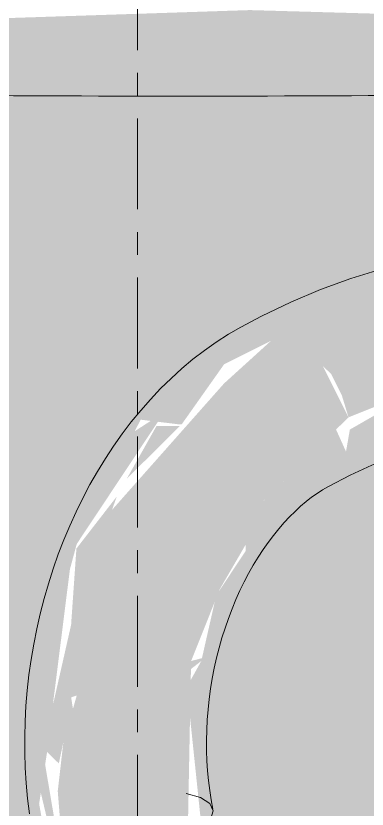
# Model space of a CAD drawing. Header units: inches. Extents: x -23034 to -8288, y -132 to 853.
# Drawn here: x -12117.74 to -12115.808, y 23.952 to 28.313 of the extents above; entities that cross this region are included whole.
import ezdxf

# ---------------------------------------------------------------- set-up
doc = ezdxf.new("R2010")
doc.units = ezdxf.units.IN
doc.header["$MEASUREMENT"] = 0
doc.linetypes.add('Grid Line 1_2_', pattern=[0.875, 0.5, -0.125, 0.125, -0.125])
doc.layers.add('I-FURN', color=30, linetype='Continuous', lineweight=9)
doc.layers.add('S-GRID', color=1, linetype='Continuous', lineweight=9)

# ---------------------------------------------------------------- blocks, each defined once
blk = doc.blocks.new('HermanMiller_Collection_Air-Chair_SideChair_Arms - Arms-V102-Section 5')
at = {"layer": 'I-FURN'}
for points in [[(22546.5757, 27.7684), (22546.8706, 28.0916), (22547.0537, 28.2493), (22543.6702, 28.3452), (22539.5675, 28.2099), (22539.4576, 27.9482), (22540.0439, 27.6978), (22540.1802, 27.7893), (22540.3417, 27.9008), (22546.272, 27.7677), (22546.318, 27.6988), (22546.5452, 27.7513)], [(22544.2134, 26.1063), (22544.8806, 26.3713), (22545.2541, 26.5199), (22545.1323, 26.8708), (22544.8899, 27.001), (22544.3632, 26.885), (22543.8601, 26.5931), (22544.1182, 26.3438), (22544.1765, 26.2272)], [(22544.1212, 25.7375), (22545.2097, 26.1722), (22545.2506, 26.4528), (22544.7473, 26.3399), (22544.2208, 26.039), (22544.1786, 25.7985)]]:
    blk.add_hatch(color=256, dxfattribs=at).paths.add_polyline_path(points, flags=0)
h = blk.add_hatch(color=256, dxfattribs=at)
h.paths.add_polyline_path([(22541.8341, 18.0283), (22543.9537, 18.0354), (22543.0191, 21.1313), (22542.5116, 23.9809), (22542.5552, 24.2658), (22542.6199, 24.203), (22542.645, 24.3211), (22542.7261, 24.3211), (22542.6876, 24.5667), (22542.5883, 24.5348), (22542.5036, 24.6122), (22542.7184, 25.4096), (22543.07, 26.0931), (22543.273, 26.0684), (22543.2963, 26.0684), (22543.5288, 26.3974), (22544.6122, 26.9399), (22546.0669, 27.3378), (22546.2989, 27.6998), (22546.1498, 27.9), (22540.7986, 27.8941), (22540.3132, 27.8769), (22540.0137, 27.6106), (22540.2203, 27.1039), (22540.3838, 25.9383), (22540.2437, 24.4707), (22540.0389, 23.4584), (22539.5744, 20.07), (22539.3451, 18.0341), (22541.8, 18.0283)], flags=0)
h.paths.add_polyline_path([(22544.32, 20.124), (22544.5393, 22.7166), (22544.9566, 25.2837), (22545.1258, 25.7375), (22545.1991, 26.0767), (22544.2145, 25.8844), (22544.1448, 26.039), (22543.6474, 25.5504), (22543.6474, 25.3707), (22543.4856, 25.1274), (22543.4036, 24.7661), (22543.3242, 24.6237), (22543.4056, 23.8436), (22543.4956, 23.8122), (22544.3145, 20.1409)], flags=0)
h.paths.add_polyline_path([(22542.6876, 24.9682), (22542.9387, 25.6707), (22542.7167, 25.3845), (22542.6898, 24.9999)], flags=0)
h.paths.add_polyline_path([(22546.047, 27.2742), (22546.1332, 27.3705), (22546.0508, 27.2787)], flags=0)
h.paths.add_polyline_path([(22546.0605, 27.277), (22546.1873, 27.3705), (22546.0773, 27.2931)], flags=0)
h = blk.add_hatch(color=256, dxfattribs=at)
h.paths.add_polyline_path([(22543.8601, 26.5931), (22543.7253, 26.5886), (22543.7587, 26.5332)], flags=0)
h.paths.add_polyline_path([(22542.737, 23.6568), (22543.228, 23.7473), (22543.3288, 23.7934), (22543.3474, 24.7661), (22543.6702, 25.5729), (22544.2134, 26.1063), (22544.0424, 26.4482), (22543.8601, 26.5931), (22543.5288, 26.2924), (22542.8701, 25.5492), (22542.7636, 25.2996), (22542.5899, 24.5353), (22542.7186, 24.5766), (22542.645, 24.3211), (22542.614, 24.0509), (22542.645, 23.6645), (22542.7295, 23.6574)], flags=0)
h.paths.add_polyline_path([(22542.9936, 25.7682), (22543.285, 26.0575), (22543.1567, 26.0575), (22543.0051, 25.7885)], flags=0)
h = blk.add_hatch(color=256, dxfattribs=at)
h.paths.add_polyline_path([(22542.6344, 23.6654), (22542.5201, 24.3417), (22542.4724, 24.2451), (22542.6087, 23.6724)], flags=0)
h.paths.add_polyline_path([(22542.5883, 24.5348), (22542.6876, 25.3238), (22542.5036, 24.6122)], flags=0)
h.paths.add_polyline_path([(22542.7184, 25.4096), (22543.2003, 26.1349), (22543.023, 26.0204), (22542.7869, 25.5774)], flags=0)
h.paths.add_polyline_path([(22543.26, 26.2762), (22543.5288, 26.4446), (22543.3849, 26.3798), (22543.285, 26.2969)], flags=0)
h = blk.add_hatch(color=256, dxfattribs=at)
h.paths.add_polyline_path([(22543.3238, 24.7045), (22543.4324, 24.7884), (22543.3474, 24.7661), (22543.3254, 24.7087)], flags=0)
h.paths.add_polyline_path([(22543.4856, 25.1274), (22543.6702, 25.4448), (22543.6474, 25.5504)], flags=0)
at = {"layer": 'I-FURN', "flags": 128}
for points in [[(22544.9031, 27.0209), (22544.7323, 26.9968), (22544.5622, 26.9633), (22544.3931, 26.9207), (22544.2255, 26.8691), (22544.0596, 26.8087), (22543.8957, 26.7396), (22543.734, 26.6621), (22543.6211, 26.6024)], [(22543.6211, 26.6024), (22543.5527, 26.5627), (22543.486, 26.5198), (22543.421, 26.4741), (22543.3579, 26.4254), (22543.2966, 26.3741), (22543.2371, 26.3202), (22543.1796, 26.2638), (22543.124, 26.205), (22543.0704, 26.144), (22543.0187, 26.0808), (22542.9691, 26.0156), (22542.9215, 25.9484), (22542.8759, 25.8794), (22542.8325, 25.8086), (22542.7912, 25.7362), (22542.7519, 25.6623), (22542.7149, 25.5869), (22542.68, 25.5101), (22542.6473, 25.4321), (22542.6169, 25.3529), (22542.5886, 25.2726), (22542.5627, 25.1914), (22542.539, 25.1093), (22542.5177, 25.0265), (22542.4987, 24.943), (22542.482, 24.859), (22542.4677, 24.7745), (22542.4558, 24.6896), (22542.4462, 24.6045), (22542.4391, 24.5192), (22542.4344, 24.4339), (22542.4322, 24.3486), (22542.4324, 24.2635), (22542.435, 24.1786), (22542.4402, 24.0941), (22542.4478, 24.0101), (22542.4579, 23.9266)], [(22544.1033, 25.7263), (22544.222, 25.7881), (22544.341, 25.8431), (22544.46, 25.8913), (22544.5789, 25.9326), (22544.6975, 25.9672), (22544.8156, 25.9951), (22544.9331, 26.0162), (22545.0158, 26.0272)], [(22543.4674, 23.9519), (22543.4578, 24.0029), (22543.4496, 24.0551), (22543.443, 24.1084), (22543.4379, 24.1625), (22543.4343, 24.2175), (22543.4323, 24.2731), (22543.432, 24.3292), (22543.4333, 24.3858), (22543.4362, 24.4427), (22543.4408, 24.4998), (22543.447, 24.5569), (22543.4548, 24.614), (22543.4642, 24.6708), (22543.4752, 24.7273), (22543.4877, 24.7834), (22543.5018, 24.8389), (22543.5174, 24.8937), (22543.5344, 24.9477), (22543.5529, 25.0007), (22543.5726, 25.0527), (22543.5937, 25.1036), (22543.616, 25.1532), (22543.6395, 25.2014), (22543.664, 25.2482), (22543.6896, 25.2934), (22543.7161, 25.3369), (22543.7434, 25.3787), (22543.7714, 25.4187), (22543.8002, 25.4568), (22543.8294, 25.4929), (22543.8591, 25.527), (22543.8892, 25.5591), (22543.9194, 25.5891), (22543.9498, 25.6169), (22543.9802, 25.6427), (22544.0105, 25.6662), (22544.0405, 25.6877), (22544.0703, 25.707), (22544.0996, 25.7242), (22544.1033, 25.7263)], [(22543.3208, 24.0375), (22543.4, 24.0161), (22543.4504, 23.9836), (22543.4686, 23.942), (22543.4533, 23.8942), (22543.4056, 23.8436), (22543.3288, 23.7934)]]:
    blk.add_lwpolyline(points, dxfattribs=at)
at = {"layer": 'I-FURN'}
blk.add_ellipse((22456.4373, 76.1711), major_axis=(-127.2008, 35.3559), ratio=0.258686, start_param=2.360054, end_param=2.423777, dxfattribs=at)

msp = doc.modelspace()

# ---------------------------------------------------------------- linework, layer by layer
at = {"layer": 'S-GRID', "linetype": 'Grid Line 1_2_'}
msp.add_line((-12117.07074, -132), (-12117.07074, 648.65882), dxfattribs=at)
msp.add_line((-12117.07074, -132), (-12117.07074, 648.65882), dxfattribs=at)

# ---------------------------------------------------------------- block references
at = {"layer": 'I-FURN'}
msp.add_blockref('HermanMiller_Collection_Air-Chair_SideChair_Arms - Arms-V102-Section 5', (-34660.12355, 0), dxfattribs=at)

doc.saveas('drawing.dxf')
